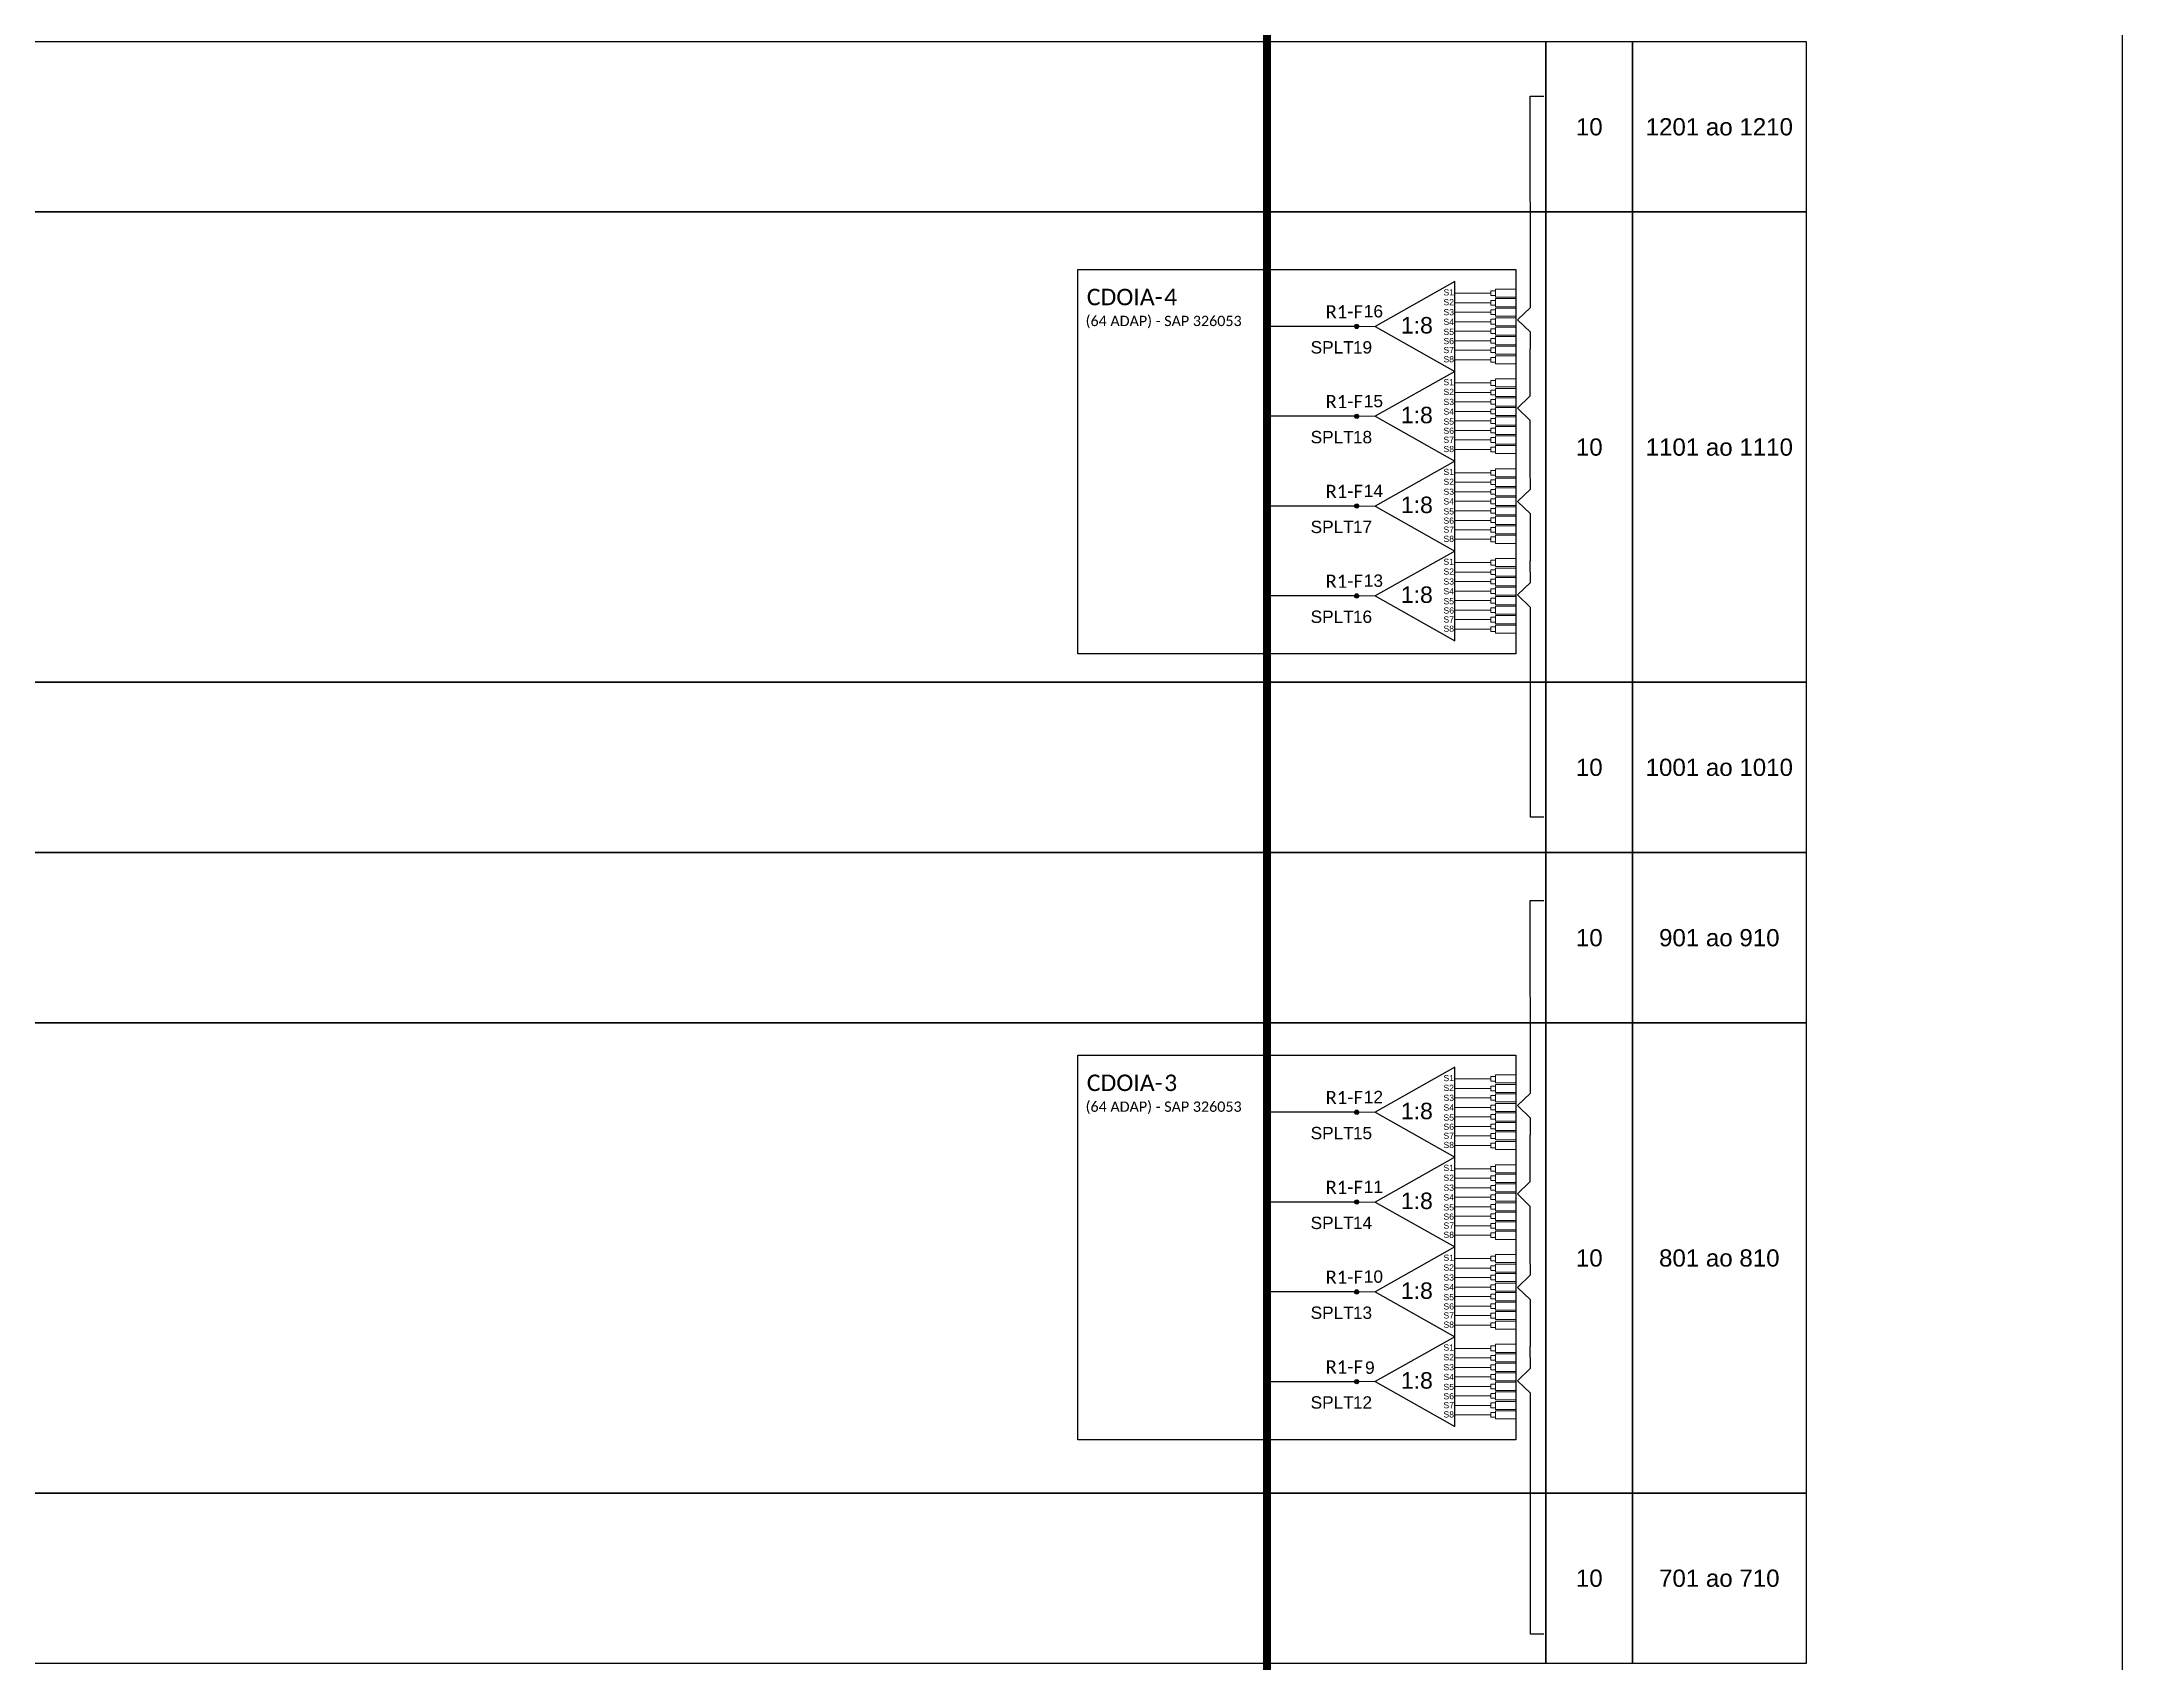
# Model space of a CAD drawing. Extents: x -89 to 1462, y 705 to 1544.
# Drawn here: x 1184.7 to 1462.3, y 1077.2 to 1293.6 of the extents above; entities that cross this region are included whole.
import ezdxf
from ezdxf.enums import TextEntityAlignment as Align

# ---------------------------------------------------------------- set-up
doc = ezdxf.new("R2010")
doc.units = 0
doc.styles.add('ARIAL', font='arial.ttf')
doc.styles.add('WMF-Calibri0', font='calibri.ttf')

# ---------------------------------------------------------------- blocks, each defined once
blk = doc.blocks.new('SPLT_1-8_SC-APC')
at = {"color": 1}
blk.add_lwpolyline([(-7.37, -2.1), (-17.04, -7.55), (-7.37, -13), (-7.37, -2.1)], dxfattribs=at)
at = {"color": 3, "lineweight": 0}
for points in [[(-2.99, -3.51), (-7.37, -3.51)], [(-7.37, -4.66), (-2.99, -4.66)], [(-2.41, -3.02), (-2.41, -4)], [(-2.41, -3.02), (0, -3.02)], [(-2.41, -4), (0, -4)], [(-2.41, -4.17), (-2.41, -5.16)], [(-2.41, -4.17), (0, -4.17)], [(-7.37, -5.82), (-2.99, -5.82)], [(-7.37, -6.97), (-2.99, -6.97)], [(-2.41, -5.16), (0, -5.16)], [(-2.41, -5.32), (-2.41, -6.31)], [(-2.41, -5.32), (0, -5.32)], [(-2.41, -6.31), (0, -6.31)], [(-2.41, -6.48), (-2.41, -7.46)], [(-2.41, -6.48), (0, -6.48)], [(-2.41, -7.46), (0, -7.46)], [(-7.37, -8.12), (-2.99, -8.12)], [(-7.37, -9.28), (-2.99, -9.28)], [(-2.41, -7.63), (-2.41, -8.62)], [(-2.41, -7.63), (0, -7.63)], [(-2.41, -8.62), (0, -8.62)], [(-2.41, -8.78), (-2.41, -9.77)], [(-2.41, -8.78), (0, -8.78)], [(-2.41, -9.77), (0, -9.77)], [(-2.41, -9.94), (-2.41, -10.92)], [(-2.41, -9.94), (0, -9.94)], [(-7.37, -10.43), (-2.99, -10.43)], [(-7.37, -11.58), (-2.99, -11.58)], [(-2.41, -10.92), (0, -10.92)], [(-2.41, -11.09), (-2.41, -12.08)], [(-2.41, -11.09), (0, -11.09)], [(-2.41, -12.08), (0, -12.08)]]:
    blk.add_lwpolyline(points, dxfattribs=at)
for points in [[(-2.99, -3.22), (-2.41, -3.22), (-2.41, -3.8), (-2.99, -3.8)], [(-2.99, -4.38), (-2.41, -4.38), (-2.41, -4.95), (-2.99, -4.95)], [(-2.99, -5.53), (-2.41, -5.53), (-2.41, -6.1), (-2.99, -6.1)], [(-2.99, -6.68), (-2.41, -6.68), (-2.41, -7.26), (-2.99, -7.26)], [(-2.99, -7.84), (-2.41, -7.84), (-2.41, -8.41), (-2.99, -8.41)], [(-2.99, -8.99), (-2.41, -8.99), (-2.41, -9.56), (-2.99, -9.56)], [(-2.99, -10.14), (-2.41, -10.14), (-2.41, -10.72), (-2.99, -10.72)], [(-2.99, -11.3), (-2.41, -11.3), (-2.41, -11.87), (-2.99, -11.87)]]:
    blk.add_lwpolyline(points, close=True, dxfattribs=at)
at = {"color": 1, "lineweight": 0}
blk.add_lwpolyline([(-17.04, -7.55), (-19.26, -7.55)], dxfattribs=at)
at = {"color": 1, "style": 'ARIAL'}
for s, height, p in [('S1', 0.75, (-8.74, -3.78)), ('S2', 0.75, (-8.74, -4.97)), ('1:8', 2, (-13.91, -8.4)), ('S3', 0.75, (-8.74, -6.18)), ('S4', 0.75, (-8.74, -7.36)), ('S5', 0.75, (-8.74, -8.57)), ('S6', 0.75, (-8.74, -9.69)), ('S7', 0.75, (-8.74, -10.78)), ('S8', 0.75, (-8.74, -11.9))]:
    blk.add_text(s, height=height, dxfattribs=at).set_placement(p)

msp = doc.modelspace()

# ---------------------------------------------------------------- hatches: boundary and pattern name
h = msp.add_hatch(color=3)
h.dxf.hatch_style = 1
edge = h.paths.add_edge_path()
edge.add_arc((1360.17, 1255.62), 0.282, 0, 360)
h = msp.add_hatch(color=3)
h.dxf.hatch_style = 1
edge = h.paths.add_edge_path()
edge.add_arc((1360.17, 1243.63), 0.282, 0, 360)
h = msp.add_hatch(color=3)
h.dxf.hatch_style = 1
edge = h.paths.add_edge_path()
edge.add_arc((1360.17, 1231.65), 0.282, 0, 360)
h = msp.add_hatch(color=3)
h.dxf.hatch_style = 1
edge = h.paths.add_edge_path()
edge.add_arc((1360.17, 1219.66), 0.282, 0, 360)
h = msp.add_hatch(color=3)
h.dxf.hatch_style = 1
edge = h.paths.add_edge_path()
edge.add_arc((1360.17, 1150.74), 0.282, 0, 360)
h = msp.add_hatch(color=3)
h.dxf.hatch_style = 1
edge = h.paths.add_edge_path()
edge.add_arc((1360.17, 1138.76), 0.282, 0, 360)
h = msp.add_hatch(color=3)
h.dxf.hatch_style = 1
edge = h.paths.add_edge_path()
edge.add_arc((1360.17, 1126.77), 0.282, 0, 360)
h = msp.add_hatch(color=3)
h.dxf.hatch_style = 1
edge = h.paths.add_edge_path()
edge.add_arc((1360.17, 1114.78), 0.282, 0, 360)

# ---------------------------------------------------------------- linework, layer by layer
msp.add_lwpolyline([(1462.33, 705.02), (1462.33, 1543.59), (868.33, 1543.59), (868.33, 705.02), (1462.33, 705.02)])
at = {"color": 5, "const_width": 1.1}
msp.add_lwpolyline([(1348.2, 1475.57), (1348.2, 786.99)], dxfattribs=at)
for points in [[(1086.19, 1293.64), (1385.41, 1293.64), (1385.41, 1270.9), (1086.19, 1270.9)], [(1385.41, 1293.64), (1396.98, 1293.64), (1396.98, 1270.9), (1385.41, 1270.9)], [(1396.98, 1293.64), (1420.13, 1293.64), (1420.13, 1270.9), (1396.98, 1270.9)], [(1086.19, 1270.9), (1385.41, 1270.9), (1385.41, 1208.15), (1086.19, 1208.15)], [(1385.41, 1270.9), (1396.98, 1270.9), (1396.98, 1208.15), (1385.41, 1208.15)], [(1396.98, 1270.9), (1420.13, 1270.9), (1420.13, 1208.15), (1396.98, 1208.15)], [(1086.19, 1208.15), (1385.41, 1208.15), (1385.41, 1185.41), (1086.19, 1185.41)], [(1385.41, 1208.15), (1396.98, 1208.15), (1396.98, 1185.41), (1385.41, 1185.41)], [(1396.98, 1208.15), (1420.13, 1208.15), (1420.13, 1185.41), (1396.98, 1185.41)], [(1086.19, 1185.41), (1385.41, 1185.41), (1385.41, 1162.67), (1086.19, 1162.67)], [(1385.41, 1185.41), (1396.98, 1185.41), (1396.98, 1162.67), (1385.41, 1162.67)], [(1396.98, 1185.41), (1420.13, 1185.41), (1420.13, 1162.67), (1396.98, 1162.67)], [(1086.19, 1162.67), (1385.41, 1162.67), (1385.41, 1099.92), (1086.19, 1099.92)], [(1385.41, 1162.67), (1396.98, 1162.67), (1396.98, 1099.92), (1385.41, 1099.92)], [(1396.98, 1162.67), (1420.13, 1162.67), (1420.13, 1099.92), (1396.98, 1099.92)], [(1086.19, 1099.92), (1385.41, 1099.92), (1385.41, 1077.18), (1086.19, 1077.18)], [(1385.41, 1099.92), (1396.98, 1099.92), (1396.98, 1077.18), (1385.41, 1077.18)], [(1396.98, 1099.92), (1420.13, 1099.92), (1420.13, 1077.18), (1396.98, 1077.18)]]:
    msp.add_lwpolyline(points, close=True)
at = {"color": 3}
for points in [[(1383.34, 1252.57), (1383.34, 1254.85), (1381.61, 1256.51), (1383.34, 1258.17), (1383.33, 1286.37), (1385.15, 1286.37)], [(1383.33, 1236.82), (1383.33, 1243.05), (1381.61, 1244.71), (1383.33, 1246.37), (1383.33, 1252.57), (1383.34, 1252.57)], [(1383.34, 1224.36), (1383.34, 1230.59), (1381.61, 1232.25), (1383.34, 1233.91), (1383.33, 1236.82)], [(1385.15, 1190.11), (1383.34, 1190.11), (1383.34, 1218.13), (1381.61, 1219.79), (1383.34, 1221.45), (1383.33, 1224.36)], [(1383.34, 1147.7), (1383.34, 1149.97), (1381.61, 1151.63), (1383.34, 1153.29), (1383.33, 1178.99), (1385.15, 1178.99)], [(1383.33, 1131.95), (1383.33, 1138.17), (1381.61, 1139.83), (1383.33, 1141.49), (1383.33, 1147.7), (1383.34, 1147.7)], [(1383.34, 1119.49), (1383.34, 1125.71), (1381.61, 1127.37), (1383.34, 1129.03), (1383.33, 1131.95)], [(1385.15, 1081.06), (1383.34, 1081.06), (1383.34, 1113.26), (1381.61, 1114.91), (1383.34, 1116.57), (1383.33, 1119.49)]]:
    msp.add_lwpolyline(points, dxfattribs=at)
at = {"color": 1}
for points in [[(1322.95, 1263.22), (1381.39, 1263.22), (1381.39, 1211.91), (1322.95, 1211.91)], [(1322.95, 1158.34), (1381.39, 1158.34), (1381.39, 1107.03), (1322.95, 1107.03)]]:
    msp.add_lwpolyline(points, close=True, dxfattribs=at)
at = {"color": 5}
for points in [[(1360.17, 1255.62), (1348.2, 1255.62)], [(1360.17, 1243.63), (1348.2, 1243.63)], [(1360.17, 1231.65), (1348.2, 1231.65)], [(1360.17, 1219.66), (1348.2, 1219.66)], [(1360.17, 1150.74), (1348.2, 1150.74)], [(1360.17, 1138.76), (1348.2, 1138.76)], [(1360.17, 1126.77), (1348.2, 1126.77)], [(1360.17, 1114.78), (1348.2, 1114.78)]]:
    msp.add_lwpolyline(points, dxfattribs=at)
at = {"color": 3}
for centre in [(1360.17, 1255.62), (1360.17, 1243.63), (1360.17, 1231.65), (1360.17, 1219.66), (1360.17, 1150.74), (1360.17, 1138.76), (1360.17, 1126.77), (1360.17, 1114.78)]:
    msp.add_circle(centre, 0.282, dxfattribs=at)

# ---------------------------------------------------------------- block references
at = {"color": 3, "xscale": 1.1, "yscale": 1.1, "zscale": 1.1}
for p in [(1381.36, 1263.92), (1381.36, 1251.94), (1381.36, 1239.95), (1381.36, 1227.96), (1381.36, 1159.05), (1381.36, 1147.06), (1381.36, 1135.07), (1381.36, 1123.09)]:
    msp.add_blockref('SPLT_1-8_SC-APC', p, dxfattribs=at)

# ---------------------------------------------------------------- texts
at = {"style": 'ARIAL'}
for s, p in [('10', (1391.2, 1282.27)), ('1201 ao 1210', (1408.55, 1282.27)), ('10', (1391.2, 1239.52)), ('1101 ao 1110', (1408.55, 1239.52)), ('10', (1391.2, 1196.78)), ('1001 ao 1010', (1408.55, 1196.78)), ('10', (1391.2, 1174.04)), ('901 ao 910', (1408.55, 1174.04)), ('10', (1391.2, 1131.29)), ('801 ao 810', (1408.55, 1131.29)), ('10', (1391.2, 1088.55)), ('701 ao 710', (1408.55, 1088.55))]:
    msp.add_text(s, height=2.3, dxfattribs=at).set_placement(p, align=Align.MIDDLE_CENTER)
at = {"color": 1, "style": 'WMF-Calibri0'}
for p in [(1324.16, 1258.45), (1324.16, 1153.57)]:
    msp.add_text('CDOIA-', height=2.2, dxfattribs=at).set_placement(p)
at = {"color": 7, "style": 'WMF-Calibri0'}
for s, p in [('4', (1334.48, 1258.45)), ('3', (1334.48, 1153.57))]:
    msp.add_text(s, height=2.2, dxfattribs=at).set_placement(p)
at = {"color": 5, "style": 'WMF-Calibri0'}
for p in [(1356.02, 1256.7), (1356.02, 1244.72), (1356.02, 1232.73), (1356.02, 1220.74), (1356.02, 1151.83), (1356.02, 1139.84), (1356.02, 1127.85), (1356.02, 1115.87)]:
    msp.add_text('R1-F', height=1.76, dxfattribs=at).set_placement(p)
at = {"color": 5, "style": 'ARIAL'}
for s, p in [('16', (1362.4, 1256.83)), ('15', (1362.4, 1244.84)), ('14', (1362.4, 1232.85)), ('13', (1362.4, 1220.87)), ('12', (1362.4, 1151.95)), ('11', (1362.4, 1139.96)), ('10', (1362.4, 1127.98)), ('9', (1361.93, 1115.83))]:
    msp.add_text(s, height=1.65, dxfattribs=at).set_placement(p, align=Align.CENTER)
at = {"color": 1, "style": 'WMF-Calibri0'}
for p in [(1334.41, 1255.67), (1334.41, 1150.8)]:
    msp.add_text('(64 ADAP) - SAP 326053', height=1.375, dxfattribs=at).set_placement(p, align=Align.CENTER)
at = {"color": 7, "style": 'ARIAL'}
for s, p in [('SPLT', (1356.9, 1252.01)), ('19', (1360.94, 1252.01)), ('SPLT', (1356.9, 1240.03)), ('18', (1360.94, 1240.03)), ('SPLT', (1356.9, 1228.04)), ('17', (1360.94, 1228.04)), ('SPLT', (1356.9, 1216.05)), ('16', (1360.94, 1216.05)), ('SPLT', (1356.9, 1147.14)), ('15', (1360.94, 1147.14)), ('SPLT', (1356.9, 1135.15)), ('14', (1360.94, 1135.15)), ('SPLT', (1356.9, 1123.16)), ('13', (1360.94, 1123.16)), ('SPLT', (1356.9, 1111.18)), ('12', (1360.94, 1111.18))]:
    msp.add_text(s, height=1.65, dxfattribs=at).set_placement(p, align=Align.CENTER)

doc.saveas('drawing.dxf')
